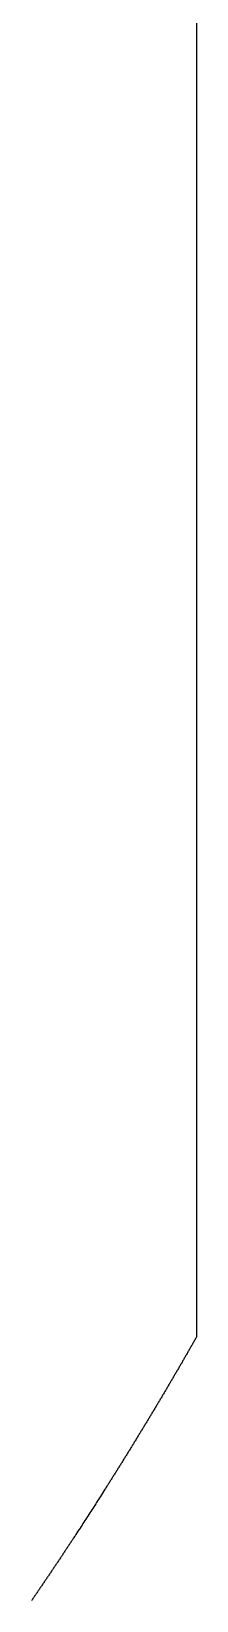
# Model space of a CAD drawing. Header units: millimetres. Extents: x 0 to 610, y 0 to 457.
# Drawn here: x 56.95 to 58, y 63.3 to 73.34 of the extents above; entities that cross this region are included whole.
import ezdxf

# ---------------------------------------------------------------- set-up
doc = ezdxf.new("R2010")
doc.units = ezdxf.units.MM
doc.layers.add('TEST_CUT_FIRST', color=1, linetype='Continuous')

msp = doc.modelspace()

# ---------------------------------------------------------------- linework, layer by layer
at = {"layer": 'TEST_CUT_FIRST'}
msp.add_lwpolyline([(58, 85.53314), (58, 64.98453), (57.99712, 64.97945), (57.99423, 64.97437), (57.99135, 64.96929), (57.98847, 64.96421), (57.98558, 64.95913), (57.98269, 64.95406), (57.9798, 64.94898), (57.97691, 64.94391), (57.97402, 64.93883), (57.97113, 64.93376), (57.96823, 64.92868), (57.96534, 64.92361), (57.96244, 64.91854), (57.95954, 64.91347), (57.95664, 64.9084), (57.95374, 64.90333), (57.95084, 64.89826), (57.94794, 64.89319), (57.94503, 64.88813), (57.94213, 64.88306), (57.93922, 64.87799), (57.93631, 64.87293), (57.9334, 64.86786), (57.93049, 64.8628), (57.92758, 64.85774), (57.92467, 64.85267), (57.92175, 64.84761), (57.91884, 64.84255), (57.91592, 64.83749), (57.913, 64.83243), (57.91008, 64.82737), (57.90716, 64.82232), (57.90424, 64.81726), (57.90132, 64.8122), (57.89839, 64.80715), (57.89547, 64.80209), (57.89254, 64.79704), (57.88961, 64.79198), (57.88668, 64.78693), (57.88375, 64.78188), (57.88082, 64.77683), (57.87789, 64.77178), (57.87495, 64.76673), (57.87202, 64.76168), (57.86908, 64.75663), (57.86614, 64.75158), (57.8632, 64.74653), (57.86026, 64.74149), (57.85732, 64.73644), (57.85438, 64.7314), (57.85143, 64.72635), (57.84849, 64.72131), (57.84554, 64.71627), (57.84259, 64.71122), (57.83964, 64.70618), (57.83669, 64.70114), (57.83374, 64.6961), (57.83079, 64.69106), (57.82783, 64.68602), (57.82488, 64.68099), (57.82192, 64.67595), (57.81896, 64.67091), (57.816, 64.66588), (57.81304, 64.66084), (57.81008, 64.65581), (57.80712, 64.65078), (57.80416, 64.64574), (57.80119, 64.64071), (57.79822, 64.63568), (57.79525, 64.63065), (57.79229, 64.62562), (57.78931, 64.62059), (57.78634, 64.61557), (57.78337, 64.61054), (57.7804, 64.60551), (57.77742, 64.60049), (57.77444, 64.59546), (57.77147, 64.59044), (57.76849, 64.58541), (57.76551, 64.58039), (57.76252, 64.57537), (57.75954, 64.57035), (57.75656, 64.56533), (57.75357, 64.56031), (57.75058, 64.55529), (57.7476, 64.55027), (57.74461, 64.54525), (57.74162, 64.54023), (57.73863, 64.53522), (57.73563, 64.5302), (57.73264, 64.52519), (57.72964, 64.52017), (57.72665, 64.51516), (57.72365, 64.51015), (57.72065, 64.50514), (57.71765, 64.50013), (57.71465, 64.49512), (57.71165, 64.49011), (57.70864, 64.4851), (57.70564, 64.48009), (57.70263, 64.47508), (57.69962, 64.47008), (57.69661, 64.46507), (57.6936, 64.46007), (57.69059, 64.45506), (57.68758, 64.45006), (57.68457, 64.44505), (57.68155, 64.44005), (57.67853, 64.43505), (57.67552, 64.43005), (57.6725, 64.42505), (57.66948, 64.42005), (57.66646, 64.41505), (57.66343, 64.41006), (57.66041, 64.40506), (57.65739, 64.40006), (57.65436, 64.39507), (57.65133, 64.39007), (57.6483, 64.38508), (57.64527, 64.38009), (57.64224, 64.3751), (57.63921, 64.3701), (57.63618, 64.36511), (57.63314, 64.36012), (57.63011, 64.35513), (57.62707, 64.35015), (57.62403, 64.34516), (57.62099, 64.34017), (57.61795, 64.33519), (57.61491, 64.3302), (57.61187, 64.32522), (57.60882, 64.32023), (57.60578, 64.31525), (57.60273, 64.31027), (57.59968, 64.30528), (57.59663, 64.3003), (57.59358, 64.29532), (57.59053, 64.29034), (57.58748, 64.28537), (57.58442, 64.28039), (57.58137, 64.27541), (57.57831, 64.27044), (57.57525, 64.26546), (57.57219, 64.26048), (57.56913, 64.25551), (57.56607, 64.25054), (57.56301, 64.24557), (57.55994, 64.24059), (57.55688, 64.23562), (57.55381, 64.23065), (57.55074, 64.22568), (57.54768, 64.22071), (57.5446, 64.21575), (57.54153, 64.21078), (57.53846, 64.20581), (57.53539, 64.20085), (57.53231, 64.19588), (57.52924, 64.19092), (57.52616, 64.18595), (57.52308, 64.18099), (57.52, 64.17603), (57.51692, 64.17107), (57.51384, 64.16611), (57.51075, 64.16115), (57.50767, 64.15619), (57.50458, 64.15123), (57.5015, 64.14628), (57.49841, 64.14132), (57.49532, 64.13636), (57.49223, 64.13141), (57.48913, 64.12645), (57.48604, 64.1215), (57.48295, 64.11655), (57.47986, 64.11161), (57.47676, 64.10665), (57.47366, 64.1017), (57.47055, 64.09673), (57.46744, 64.09177), (57.46434, 64.08682), (57.46125, 64.0819), (57.45819, 64.07702), (57.45511, 64.07212), (57.45201, 64.06717), (57.44883, 64.06212), (57.44558, 64.05696), (57.44235, 64.05183), (57.43925, 64.0469), (57.43639, 64.04235), (57.43379, 64.03823), (57.43113, 64.034), (57.42798, 64.02901), (57.42393, 64.0226), (57.41869, 64.01432), (57.41256, 64.00462), (57.40594, 63.99416), (57.39925, 63.9836), (57.39282, 63.97346), (57.38662, 63.96371), (57.38055, 63.95416), (57.37449, 63.94465), (57.36836, 63.93502), (57.36216, 63.9253), (57.35592, 63.91552), (57.34966, 63.90574), (57.34342, 63.89599), (57.3372, 63.88627), (57.33098, 63.87657), (57.32476, 63.86689), (57.31854, 63.8572), (57.3123, 63.84751), (57.30605, 63.83781), (57.29978, 63.82808), (57.29348, 63.81832), (57.28719, 63.80858), (57.28092, 63.7989), (57.27473, 63.78932), (57.2686, 63.77986), (57.26244, 63.77038), (57.25615, 63.76069), (57.2496, 63.75061), (57.24276, 63.74011), (57.23599, 63.72972), (57.22972, 63.72011), (57.22439, 63.71195), (57.2203, 63.70568), (57.21715, 63.70086), (57.2145, 63.69681), (57.21192, 63.69287), (57.20906, 63.6885), (57.20595, 63.68375), (57.2027, 63.67879), (57.19943, 63.6738), (57.19623, 63.66893), (57.1931, 63.66416), (57.19001, 63.65945), (57.18691, 63.65475), (57.1838, 63.65002), (57.18067, 63.64526), (57.17753, 63.64048), (57.17439, 63.63571), (57.17125, 63.63094), (57.16811, 63.62618), (57.16497, 63.62143), (57.16184, 63.61668), (57.1587, 63.61192), (57.15556, 63.60717), (57.15242, 63.60241), (57.14927, 63.59766), (57.14613, 63.59291), (57.14298, 63.58815), (57.13984, 63.5834), (57.13669, 63.57865), (57.13354, 63.5739), (57.13039, 63.56915), (57.12724, 63.56441), (57.12409, 63.55966), (57.12094, 63.55491), (57.11778, 63.55016), (57.11463, 63.54542), (57.11147, 63.54067), (57.10831, 63.53593), (57.10515, 63.53119), (57.10199, 63.52645), (57.09883, 63.5217), (57.09567, 63.51696), (57.09251, 63.51222), (57.08934, 63.50748), (57.08618, 63.50274), (57.08301, 63.49801), (57.07984, 63.49327), (57.07667, 63.48853), (57.0735, 63.4838), (57.07033, 63.47906), (57.06716, 63.47433), (57.06399, 63.4696), (57.06081, 63.46486), (57.05764, 63.46013), (57.05446, 63.4554), (57.05128, 63.45067), (57.04811, 63.44594), (57.04493, 63.44121), (57.04175, 63.43648), (57.03856, 63.43176), (57.03538, 63.42703), (57.0322, 63.4223), (57.02901, 63.41758), (57.02582, 63.41285), (57.02264, 63.40813), (57.01945, 63.40341), (57.01626, 63.39868), (57.01307, 63.39396), (57.00988, 63.38924), (57.00668, 63.38452), (57.00349, 63.3798), (57.00029, 63.37509), (56.9971, 63.37037), (56.9939, 63.36565), (56.9907, 63.36094), (56.9875, 63.35622), (56.9843, 63.35151), (56.9811, 63.34679), (56.97789, 63.34208), (56.97469, 63.33737), (56.97149, 63.33265), (56.96828, 63.32794), (56.96507, 63.32323), (56.96186, 63.31852), (56.95865, 63.31382), (56.95544, 63.30911), (56.95223, 63.3044), (56.94902, 63.29969), (56.9458, 63.29499)], dxfattribs=at)

doc.saveas('drawing.dxf')
